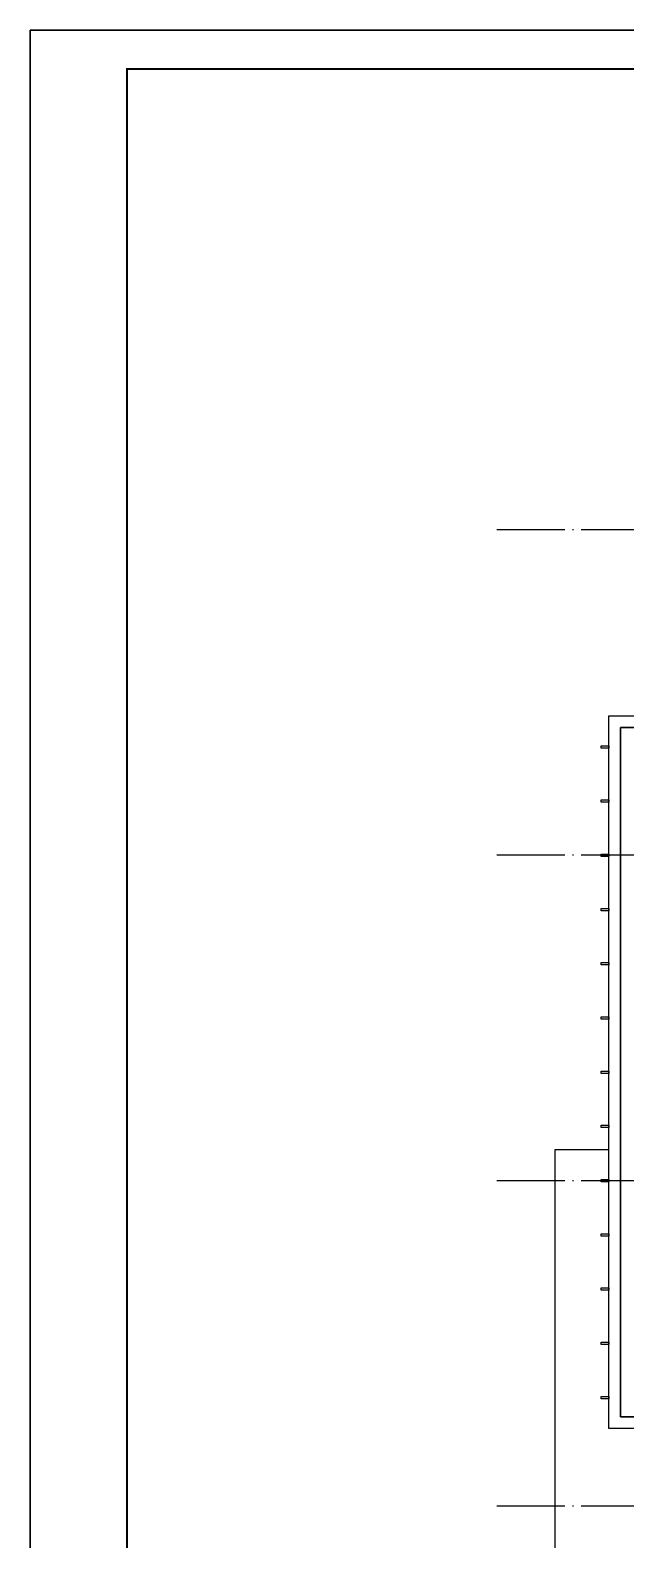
# Model space of a CAD drawing. Extents: x -186750 to 855523, y -12902 to 560425.
# Drawn here: x 93204 to 108593, y 245129 to 284103 of the extents above; entities that cross this region are included whole.
import ezdxf
from ezdxf.xclip import XClip

# ---------------------------------------------------------------- set-up
doc = ezdxf.new("R2010")
doc.units = 0
doc.header["$LTSCALE"] = 1000
doc.header["$MEASUREMENT"] = 0
doc.header["$XCLIPFRAME"] = 0
doc.linetypes.add('104-10 轴网$0$DOTE', pattern=[2.42, 2, -0.2, 0.02, -0.2])
doc.linetypes.add('X-104 8#10#平面$0$109-34 轴网$0$L1$0$$AUDIT_BAD_LTYPE1', pattern=[0])
for name, color, linetype in [('104-10 轴网$0$A_AXIS-轴线', 252, '104-10 轴网$0$DOTE'), ('8#楼幕墙$0$A-C_玻璃幕墙', 140, 'Continuous'), ('8#楼幕墙$0$A-O_屋面', 252, 'Continuous'), ('8#楼幕墙$0$A-TECH_结构', 21, 'Continuous'), ('X-104 8#10#平面$0$A-SUR_看线', 252, 'Continuous'), ('X-104 8#10#平面$0$A-TECH_结构', 252, 'Continuous')]:
    doc.layers.add(name, color=color, linetype=linetype)
doc.layers.add('8#楼幕墙$0$04-不打印_辅助线', color=165, linetype='Continuous', plot=False)
doc.layers.add('X-104 8#10#平面$0$04-不打印_辅助线', color=165, linetype='Continuous', plot=False)

# ---------------------------------------------------------------- blocks, each defined once
blk = doc.blocks.new('104-10 轴网')
at = {"layer": '104-10 轴网$0$A_AXIS-轴线', "linetype": '104-10 轴网$0$DOTE'}
for p, q in [((168930, 33600), (113930, 33600)), ((168930, 25200), (113930, 25200)), ((168930, 16800), (113930, 16800)), ((168930, 8400), (113930, 8400))]:
    blk.add_line(p, q, dxfattribs=at)
at = {"layer": 'Defpoints'}
blk.add_lwpolyline([(104380, 45500), (178480, 45500), (178480, -11900), (104380, -11900)], close=True, dxfattribs=at)
blk = doc.blocks.new('图框-A1')
for points, const_width in [([(0, 0), (841, 0), (841, 594), (0, 594)], 0.05), ([(766, 584), (25, 584), (25, 10), (766, 10)], 0.5)]:
    blk.add_lwpolyline(points, close=True, dxfattribs=dict(const_width=const_width))
at = {"const_width": 0.05}
blk.add_lwpolyline([(0, 297), (2, 297)], dxfattribs=at)
blk = doc.blocks.new('X-104 8#10#平面$0$fdhggh')
at = {"layer": 'X-104 8#10#平面$0$A-TECH_结构', "linetype": 'X-104 8#10#平面$0$109-34 轴网$0$L1$0$$AUDIT_BAD_LTYPE1'}
blk.add_lwpolyline([(27100, 253900), (42500, 253900), (42500, 275900), (24700, 275900), (24700, 274500), (13500, 274500), (13500, 267800), (13500, 267800), (13500, 262850), (8750, 262850), (8750, 265900), (8750, 265900), (8750, 266100), (-3300, 266100), (-3300, 248300), (-1900, 248300), (-1900, 237100), (20100, 237100), (20100, 249700), (27100, 249700)], close=True, dxfattribs=at)
blk = doc.blocks.new('8#楼幕墙')
at = {"layer": '8#楼幕墙$0$04-不打印_辅助线'}
blk.add_lwpolyline([(-18550, 224700), (65550, 224700), (65550, 284100), (-18550, 284100)], close=True, dxfattribs=at)
at = {"layer": '8#楼幕墙$0$A-C_玻璃幕墙'}
for points in [[(-3800, 265570), (-3800, 265630), (-3600, 265630), (-3600, 265570)], [(-3800, 264170), (-3800, 264230), (-3600, 264230), (-3600, 264170)], [(-3800, 262770), (-3800, 262830), (-3600, 262830), (-3600, 262770)], [(-3800, 261370), (-3800, 261430), (-3600, 261430), (-3600, 261370)], [(-3800, 259970), (-3800, 260030), (-3600, 260030), (-3600, 259970)], [(-3800, 258570), (-3800, 258630), (-3600, 258630), (-3600, 258570)], [(-3800, 257170), (-3800, 257230), (-3600, 257230), (-3600, 257170)], [(-3800, 255770), (-3800, 255830), (-3600, 255830), (-3600, 255770)], [(-3800, 254370), (-3800, 254430), (-3600, 254430), (-3600, 254370)], [(-3800, 252970), (-3800, 253030), (-3600, 253030), (-3600, 252970)], [(-3800, 251570), (-3800, 251630), (-3600, 251630), (-3600, 251570)], [(-3800, 250170), (-3800, 250230), (-3600, 250230), (-3600, 250170)], [(-3800, 248770), (-3800, 248830), (-3600, 248830), (-3600, 248770)]]:
    blk.add_lwpolyline(points, close=True, dxfattribs=at)
at = {"layer": '8#楼幕墙$0$A-O_屋面'}
for points in [[(8430, 248000), (-3600, 248000), (-3600, 266400)], [(-3600, 266400), (7600, 266400)], [(8430, 248300), (-3300, 248300), (-3300, 266100), (7600, 266100)]]:
    blk.add_lwpolyline(points, dxfattribs=at)
at = {"layer": '8#楼幕墙$0$A-TECH_结构'}
blk.add_lwpolyline([(-3300, 248300), (-1900, 248300), (-1900, 237100), (20100, 237100), (20100, 249700), (27100, 249700), (27100, 253900), (42500, 253900), (42500, 275900), (24700, 275900), (24700, 274500), (13500, 274500), (13500, 262850), (8750, 262850), (8750, 266100), (-3300, 266100)], close=True, dxfattribs=at)
blk = doc.blocks.new('X-104 8#10#平面')
at = {"linetype": 'X-104 8#10#平面$0$109-34 轴网$0$L1$0$$AUDIT_BAD_LTYPE1'}
blk.add_lwpolyline([(177307, 284100), (177307, 224700), (93207, 224700), (93207, 284100)], close=True, dxfattribs=at)
at = {"layer": 'X-104 8#10#平面$0$04-不打印_辅助线', "linetype": 'X-104 8#10#平面$0$109-34 轴网$0$L1$0$$AUDIT_BAD_LTYPE1'}
blk.add_lwpolyline([(177307, 224700), (93207, 224700), (93207, 284100), (177307, 284100)], close=True, dxfattribs=at)
at = {"layer": 'X-104 8#10#平面$0$A-SUR_看线'}
blk.add_lwpolyline([(108157, 255200), (106757, 255200), (106757, 234000), (120957, 234000), (120957, 236800)], dxfattribs=at)
at = {"xscale": 100, "yscale": 100, "zscale": 100}
blk.add_blockref('图框-A1', (93207, 224700), dxfattribs=at)
at = {"linetype": 'X-104 8#10#平面$0$109-34 轴网$0$L1$0$$AUDIT_BAD_LTYPE1'}
ref = blk.add_blockref('8#楼幕墙', (111757, 0), dxfattribs=at)
XClip(ref).set_block_clipping_path([(-18549.9999999995, -12899.9999999999), (65550.0000000003, 284100.0000000003)])
ref = blk.add_blockref('104-10 轴网', (-8673, 237600), dxfattribs=at)
XClip(ref).set_block_clipping_path([(104379.5977508624, -11900), (178479.5977508624, 45500)])
blk.add_blockref('X-104 8#10#平面$0$fdhggh', (111757, 0), dxfattribs=at)

msp = doc.modelspace()

# ---------------------------------------------------------------- linework, layer by layer
msp.add_lwpolyline([(93207, 224700), (177307, 224700), (177307, 284100), (93207, 284100)], close=True)

# ---------------------------------------------------------------- block references
msp.add_blockref('X-104 8#10#平面', (0, 0))

doc.saveas('drawing.dxf')
